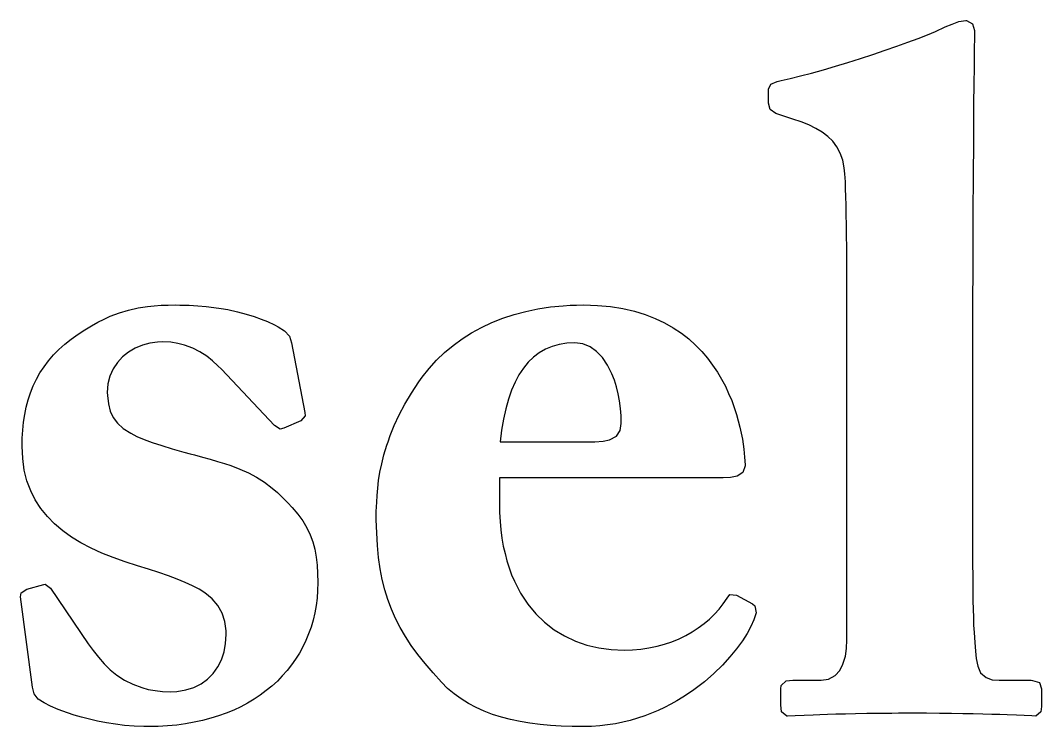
# Model space of a CAD drawing. Extents: x 9 to 342, y 7 to 196.
# Drawn here: x 101.972 to 106.511, y 17.903 to 21.045 of the extents above; entities that cross this region are included whole.
import ezdxf

# ---------------------------------------------------------------- set-up
doc = ezdxf.new("R2010")
doc.units = 0
doc.layers.add('BLACK', color=7, linetype='CONTINUOUS')

msp = doc.modelspace()

# ---------------------------------------------------------------- linework, layer by layer
at = {"layer": 'BLACK', "linetype": 'CONTINUOUS'}
for p, q in [((106.04, 20.9961), (106.082, 21.0157)), ((106.082, 21.0157), (106.113, 21.029)), ((106.113, 21.029), (106.143, 21.0398)), ((106.143, 21.0398), (106.175, 21.045)), ((106.175, 21.045), (106.177, 21.045)), ((106.177, 21.045), (106.204, 21.0298)), ((106.204, 21.0298), (106.213, 21.0005)), ((105.963, 20.9649), (106.004, 20.9811)), ((106.004, 20.9811), (106.04, 20.9961)), ((106.213, 21.0005), (106.213, 20.9696)), ((105.816, 20.9121), (105.868, 20.9302)), ((105.868, 20.9302), (105.917, 20.9479)), ((105.917, 20.9479), (105.963, 20.9649)), ((106.213, 20.9696), (106.212, 20.9192)), ((105.706, 20.8759), (105.761, 20.8939)), ((105.761, 20.8939), (105.816, 20.9121)), ((106.212, 20.9192), (106.211, 20.889)), ((106.211, 20.889), (106.211, 20.8557)), ((105.541, 20.8255), (105.595, 20.8414)), ((105.595, 20.8414), (105.65, 20.8583)), ((105.65, 20.8583), (105.706, 20.8759)), ((106.211, 20.8557), (106.211, 20.8195)), ((105.394, 20.7863), (105.439, 20.7977)), ((105.439, 20.7977), (105.489, 20.8108)), ((105.489, 20.8108), (105.541, 20.8255)), ((106.211, 20.8195), (106.21, 20.7807)), ((105.297, 20.7395), (105.307, 20.7617)), ((105.307, 20.7617), (105.335, 20.7732)), ((105.335, 20.7732), (105.353, 20.777)), ((105.353, 20.777), (105.394, 20.7863)), ((106.21, 20.7807), (106.21, 20.7395)), ((105.297, 20.6765), (105.297, 20.7395)), ((106.21, 20.7395), (106.209, 20.6962)), ((105.305, 20.6481), (105.297, 20.6765)), ((106.209, 20.6962), (106.209, 20.6508)), ((105.33, 20.6311), (105.305, 20.6481)), ((105.406, 20.6054), (105.33, 20.6311)), ((106.209, 20.6508), (106.209, 20.6037)), ((105.443, 20.5932), (105.406, 20.6054)), ((105.477, 20.5797), (105.443, 20.5932)), ((105.508, 20.5647), (105.477, 20.5797)), ((105.536, 20.5478), (105.508, 20.5647)), ((106.209, 20.6037), (106.208, 20.5551)), ((105.561, 20.5287), (105.536, 20.5478)), ((105.583, 20.5071), (105.561, 20.5287)), ((106.208, 20.5551), (106.208, 20.5053)), ((105.601, 20.4826), (105.583, 20.5071)), ((105.616, 20.4549), (105.601, 20.4826)), ((106.208, 20.5053), (106.208, 20.4543)), ((105.627, 20.4236), (105.616, 20.4549)), ((106.208, 20.4543), (106.207, 20.4025)), ((105.634, 20.3886), (105.627, 20.4236)), ((105.637, 20.3629), (105.634, 20.3886)), ((106.207, 20.4025), (106.207, 20.3501)), ((105.639, 20.3265), (105.637, 20.3629)), ((106.207, 20.3501), (106.207, 20.2973)), ((105.64, 20.2962), (105.639, 20.3265)), ((105.641, 20.2615), (105.64, 20.2962)), ((106.207, 20.2973), (106.206, 20.2443)), ((105.642, 20.2228), (105.641, 20.2615)), ((106.206, 20.2443), (106.206, 20.1914)), ((105.643, 20.1805), (105.642, 20.2228)), ((105.644, 20.135), (105.643, 20.1805)), ((106.206, 20.1914), (106.206, 20.1387)), ((105.644, 20.0867), (105.644, 20.135)), ((106.206, 20.1387), (106.205, 20.0866)), ((105.645, 20.036), (105.644, 20.0867)), ((106.205, 20.0866), (106.205, 20.0352)), ((105.645, 19.9833), (105.645, 20.036)), ((106.205, 20.0352), (106.205, 19.9847)), ((105.645, 19.9289), (105.645, 19.9833)), ((106.205, 19.9847), (106.205, 19.9354)), ((105.645, 19.8734), (105.645, 19.9289)), ((106.205, 19.9354), (106.205, 19.8874)), ((106.205, 19.8874), (106.204, 19.8411)), ((105.645, 19.8171), (105.645, 19.8734)), ((106.204, 19.8411), (106.204, 19.7967)), ((105.645, 19.7603), (105.645, 19.8171)), ((106.204, 19.7967), (106.204, 19.7543)), ((102.412, 19.7442), (102.453, 19.7565)), ((102.453, 19.7565), (102.495, 19.7657)), ((102.495, 19.7657), (102.537, 19.7723)), ((102.537, 19.7723), (102.566, 19.7753)), ((102.566, 19.7753), (102.597, 19.7774)), ((102.597, 19.7774), (102.628, 19.7785)), ((102.628, 19.7785), (102.66, 19.7789)), ((102.66, 19.7789), (102.681, 19.7787)), ((102.681, 19.7787), (102.722, 19.7776)), ((102.722, 19.7776), (102.76, 19.7754)), ((102.76, 19.7754), (102.797, 19.7723)), ((102.797, 19.7723), (102.831, 19.7683)), ((102.831, 19.7683), (102.864, 19.7635)), ((102.864, 19.7635), (102.894, 19.7581)), ((102.894, 19.7581), (102.937, 19.7488)), ((102.937, 19.7488), (102.976, 19.7386)), ((104.166, 19.7366), (104.218, 19.7504)), ((104.218, 19.7504), (104.272, 19.7616)), ((104.272, 19.7616), (104.328, 19.77)), ((104.328, 19.77), (104.385, 19.7757)), ((104.385, 19.7757), (104.415, 19.7775)), ((104.415, 19.7775), (104.444, 19.7785)), ((104.444, 19.7785), (104.475, 19.7789)), ((104.475, 19.7789), (104.537, 19.777)), ((104.537, 19.777), (104.595, 19.7716)), ((104.595, 19.7716), (104.65, 19.7629)), ((104.65, 19.7629), (104.701, 19.7511)), ((104.701, 19.7511), (104.749, 19.7364)), ((105.645, 19.7035), (105.645, 19.7603)), ((106.204, 19.7543), (106.204, 19.7142)), ((102.288, 19.6864), (102.316, 19.7022)), ((102.316, 19.7022), (102.344, 19.7163)), ((102.344, 19.7163), (102.371, 19.7287)), ((102.371, 19.7287), (102.412, 19.7442)), ((102.976, 19.7386), (103.011, 19.7277)), ((103.011, 19.7277), (103.042, 19.7164)), ((103.042, 19.7164), (103.07, 19.705)), ((103.07, 19.705), (103.101, 19.6902)), ((104.022, 19.6791), (104.068, 19.7009)), ((104.068, 19.7009), (104.116, 19.72)), ((104.116, 19.72), (104.166, 19.7366)), ((104.749, 19.7364), (104.794, 19.7191)), ((104.794, 19.7191), (104.835, 19.6993)), ((104.835, 19.6993), (104.874, 19.6773)), ((105.645, 19.6471), (105.645, 19.7035)), ((106.204, 19.7142), (106.204, 19.6766)), ((102.229, 19.649), (102.259, 19.6687)), ((102.259, 19.6687), (102.288, 19.6864)), ((103.101, 19.6902), (103.118, 19.6822)), ((103.118, 19.6822), (103.146, 19.6646)), ((103.146, 19.6646), (103.168, 19.6408)), ((103.935, 19.628), (103.977, 19.6548)), ((103.977, 19.6548), (104.022, 19.6791)), ((104.874, 19.6773), (104.91, 19.6533)), ((106.204, 19.6766), (106.204, 19.6417)), ((102.169, 19.6047), (102.198, 19.6272)), ((102.198, 19.6272), (102.229, 19.649)), ((102.547, 19.6087), (102.514, 19.5995)), ((102.582, 19.6138), (102.547, 19.6087)), ((102.605, 19.6148), (102.582, 19.6138)), ((102.64, 19.6131), (102.605, 19.6148)), ((102.672, 19.6082), (102.64, 19.6131)), ((103.168, 19.6408), (103.177, 19.6104)), ((103.177, 19.6104), (103.236, 19.3012)), ((103.895, 19.5988), (103.935, 19.628)), ((104.401, 19.6086), (104.367, 19.6033)), ((104.436, 19.6104), (104.401, 19.6086)), ((104.472, 19.6058), (104.436, 19.6104)), ((104.91, 19.6533), (104.943, 19.6276)), ((104.943, 19.6276), (104.973, 19.6004)), ((105.645, 19.6192), (105.645, 19.6471)), ((105.645, 18.2893), (105.645, 19.6192)), ((106.204, 19.6417), (106.204, 19.5811)), ((102.119, 19.5566), (102.143, 19.5811)), ((102.143, 19.5811), (102.169, 19.6047)), ((102.452, 19.5689), (102.426, 19.5478)), ((102.482, 19.5862), (102.452, 19.5689)), ((102.514, 19.5995), (102.482, 19.5862)), ((102.701, 19.6007), (102.672, 19.6082)), ((102.738, 19.587), (102.701, 19.6007)), ((102.77, 19.5701), (102.738, 19.587)), ((102.8, 19.5508), (102.77, 19.5701)), ((103.822, 19.533), (103.857, 19.5671)), ((103.857, 19.5671), (103.895, 19.5988)), ((104.278, 19.5662), (104.253, 19.5469)), ((104.306, 19.582), (104.278, 19.5662)), ((104.335, 19.5944), (104.306, 19.582)), ((104.367, 19.6033), (104.335, 19.5944)), ((104.504, 19.5928), (104.472, 19.6058)), ((104.533, 19.5721), (104.504, 19.5928)), ((104.559, 19.5447), (104.533, 19.5721)), ((104.973, 19.6004), (105.001, 19.5718)), ((105.001, 19.5718), (105.026, 19.5421)), ((106.204, 19.5811), (106.204, 18.7992)), ((102.077, 19.5043), (102.097, 19.5309)), ((102.097, 19.5309), (102.119, 19.5566)), ((102.403, 19.523), (102.384, 19.4946)), ((102.426, 19.5478), (102.403, 19.523)), ((102.826, 19.5301), (102.8, 19.5508)), ((102.85, 19.5088), (102.826, 19.5301)), ((103.789, 19.4965), (103.822, 19.533)), ((104.229, 19.5242), (104.208, 19.4981)), ((104.253, 19.5469), (104.229, 19.5242)), ((104.582, 19.5113), (104.559, 19.5447)), ((105.026, 19.5421), (105.049, 19.5116)), ((102.043, 19.4482), (102.059, 19.4767)), ((102.059, 19.4767), (102.077, 19.5043)), ((102.384, 19.4946), (102.37, 19.4627)), ((102.866, 19.4931), (102.85, 19.5088)), ((103.101, 19.2425), (102.866, 19.4931)), ((103.758, 19.4577), (103.789, 19.4965)), ((104.208, 19.4981), (104.188, 19.4686)), ((104.601, 19.4728), (104.582, 19.5113)), ((104.612, 19.4448), (104.601, 19.4728)), ((105.049, 19.5116), (105.07, 19.4804)), ((105.07, 19.4804), (105.089, 19.4488)), ((102.029, 19.4187), (102.043, 19.4482)), ((102.361, 19.4275), (102.358, 19.3891)), ((102.37, 19.4627), (102.361, 19.4275)), ((103.726, 19.412), (103.743, 19.4374)), ((103.743, 19.4374), (103.758, 19.4577)), ((104.171, 19.4357), (104.155, 19.3995)), ((104.188, 19.4686), (104.171, 19.4357)), ((104.621, 19.4151), (104.612, 19.4448)), ((105.089, 19.4488), (105.106, 19.417)), ((102.007, 19.3568), (102.017, 19.3882)), ((102.017, 19.3882), (102.029, 19.4187)), ((102.358, 19.3891), (102.359, 19.3756)), ((103.681, 19.3377), (103.71, 19.3869)), ((103.71, 19.3869), (103.726, 19.412)), ((104.155, 19.3995), (104.141, 19.36)), ((104.629, 19.3841), (104.621, 19.4151)), ((104.635, 19.3519), (104.629, 19.3841)), ((105.106, 19.417), (105.12, 19.3852)), ((105.12, 19.3852), (105.134, 19.3537)), ((101.998, 19.3246), (102.007, 19.3568)), ((102.359, 19.3756), (102.363, 19.3387)), ((102.363, 19.3387), (102.371, 19.3064)), ((103.656, 19.2897), (103.681, 19.3377)), ((104.141, 19.36), (104.129, 19.3172)), ((104.639, 19.3189), (104.635, 19.3519)), ((105.134, 19.3537), (105.145, 19.3227)), ((101.986, 19.2574), (101.991, 19.2914)), ((101.991, 19.2914), (101.998, 19.3246)), ((102.371, 19.3064), (102.384, 19.2779)), ((103.236, 19.3012), (103.237, 19.286)), ((104.129, 19.3172), (104.119, 19.2711)), ((104.642, 19.2853), (104.639, 19.3189)), ((105.145, 19.3227), (105.155, 19.2923)), ((105.155, 19.2923), (105.17, 19.2346)), ((101.982, 19.2225), (101.986, 19.2574)), ((102.384, 19.2779), (102.403, 19.2525)), ((102.403, 19.2525), (102.429, 19.2294)), ((103.219, 19.263), (103.143, 19.2301)), ((103.237, 19.286), (103.219, 19.263)), ((103.634, 19.2432), (103.656, 19.2897)), ((104.119, 19.2711), (104.111, 19.2218)), ((104.638, 19.2209), (104.642, 19.2513)), ((104.642, 19.2513), (104.642, 19.2853)), ((101.98, 19.1868), (101.982, 19.2225)), ((102.429, 19.2294), (102.463, 19.208)), ((102.463, 19.208), (102.49, 19.1943)), ((103.126, 19.226), (103.101, 19.2425)), ((103.143, 19.2301), (103.126, 19.226)), ((103.616, 19.1982), (103.634, 19.2432)), ((104.111, 19.2218), (104.105, 19.1693)), ((104.621, 19.1953), (104.638, 19.2209)), ((105.17, 19.2346), (105.181, 19.1823)), ((101.98, 19.1502), (101.98, 19.1868)), ((102.49, 19.1943), (102.522, 19.1808)), ((102.522, 19.1808), (102.558, 19.1672)), ((102.558, 19.1672), (102.6, 19.1535)), ((103.588, 19.1129), (103.6, 19.1547)), ((103.6, 19.1547), (103.606, 19.1693)), ((103.606, 19.1693), (103.616, 19.1982)), ((104.105, 19.1693), (104.508, 19.1693)), ((104.508, 19.1693), (104.525, 19.1695)), ((104.525, 19.1695), (104.562, 19.1724)), ((104.562, 19.1724), (104.591, 19.179)), ((104.591, 19.179), (104.621, 19.1953)), ((105.181, 19.1823), (105.188, 19.1373)), ((101.982, 19.0956), (101.98, 19.1502)), ((102.6, 19.1535), (102.646, 19.1392)), ((102.646, 19.1392), (102.699, 19.1243)), ((102.699, 19.1243), (102.727, 19.1165)), ((102.727, 19.1165), (102.746, 19.1115)), ((102.746, 19.1115), (102.782, 19.1018)), ((103.578, 19.0728), (103.588, 19.1129)), ((105.188, 19.1373), (105.191, 19.1013)), ((101.989, 19.0445), (101.982, 19.0956)), ((102.782, 19.1018), (102.816, 19.0924)), ((102.816, 19.0924), (102.848, 19.0831)), ((102.848, 19.0831), (102.879, 19.0738)), ((102.879, 19.0738), (102.907, 19.0642)), ((102.907, 19.0642), (102.948, 19.0488)), ((103.57, 19.0345), (103.578, 19.0728)), ((105.191, 19.1013), (105.193, 19.0681)), ((105.193, 19.0681), (105.193, 19.0631)), ((102.001, 18.9969), (101.989, 19.0445)), ((102.948, 19.0488), (102.986, 19.0317)), ((102.986, 19.0317), (103.022, 19.0124)), ((103.564, 18.9982), (103.57, 19.0345)), ((105.183, 19.0329), (105.158, 19.0168)), ((105.193, 19.0631), (105.183, 19.0329)), ((102.018, 18.9525), (102.001, 18.9969)), ((103.022, 19.0124), (103.057, 18.99)), ((103.057, 18.99), (103.091, 18.9641)), ((103.56, 18.9638), (103.564, 18.9982)), ((105.062, 19.0095), (104.101, 19.0095)), ((104.101, 19.0095), (104.101, 18.8952)), ((105.095, 19.0098), (105.062, 19.0095)), ((105.128, 19.0115), (105.095, 19.0098)), ((105.158, 19.0168), (105.128, 19.0115)), ((102.038, 18.9113), (102.018, 18.9525)), ((103.091, 18.9641), (103.114, 18.9445)), ((103.114, 18.9445), (103.137, 18.9228)), ((103.556, 18.9012), (103.557, 18.9314)), ((103.557, 18.9314), (103.56, 18.9638)), ((102.063, 18.873), (102.038, 18.9113)), ((103.137, 18.9228), (103.16, 18.8989)), ((103.16, 18.8989), (103.18, 18.8786)), ((103.554, 18.86), (103.556, 18.9012)), ((104.101, 18.8952), (104.102, 18.8549)), ((102.092, 18.8375), (102.063, 18.873)), ((102.124, 18.8046), (102.092, 18.8375)), ((103.18, 18.8786), (103.205, 18.8484)), ((103.205, 18.8484), (103.227, 18.8182)), ((103.554, 18.8241), (103.554, 18.86)), ((104.102, 18.8549), (104.104, 18.8158)), ((102.16, 18.7743), (102.124, 18.8046)), ((103.227, 18.8182), (103.245, 18.7877)), ((103.555, 18.7938), (103.554, 18.8241)), ((103.556, 18.7645), (103.555, 18.7938)), ((104.104, 18.8158), (104.107, 18.7781)), ((106.204, 18.7992), (106.204, 18.7667)), ((102.199, 18.7463), (102.16, 18.7743)), ((102.241, 18.7205), (102.199, 18.7463)), ((103.245, 18.7877), (103.26, 18.7566)), ((103.26, 18.7566), (103.272, 18.7247)), ((103.559, 18.7083), (103.556, 18.7645)), ((104.107, 18.7781), (104.112, 18.7416)), ((106.204, 18.7667), (106.204, 18.7322)), ((102.286, 18.6967), (102.241, 18.7205)), ((103.272, 18.7247), (103.281, 18.6918)), ((103.564, 18.6552), (103.559, 18.7083)), ((104.112, 18.7416), (104.118, 18.7065)), ((104.118, 18.7065), (104.126, 18.6726)), ((106.204, 18.7322), (106.204, 18.6959)), ((102.334, 18.6748), (102.286, 18.6967)), ((102.384, 18.6547), (102.334, 18.6748)), ((103.281, 18.6918), (103.287, 18.6574)), ((103.287, 18.6574), (103.291, 18.6214)), ((104.126, 18.6726), (104.134, 18.64)), ((106.204, 18.6959), (106.204, 18.6583)), ((106.204, 18.6583), (106.204, 18.6197)), ((102.437, 18.6361), (102.384, 18.6547)), ((102.492, 18.619), (102.437, 18.6361)), ((102.541, 18.6036), (102.492, 18.619)), ((103.291, 18.6214), (103.293, 18.5836)), ((103.571, 18.605), (103.564, 18.6552)), ((104.134, 18.64), (104.144, 18.6088)), ((106.204, 18.6197), (106.205, 18.5805)), ((102.587, 18.5887), (102.541, 18.6036)), ((102.63, 18.5741), (102.587, 18.5887)), ((102.669, 18.5595), (102.63, 18.5741)), ((103.293, 18.5836), (103.294, 18.5435)), ((103.58, 18.5573), (103.571, 18.605)), ((104.144, 18.6088), (104.155, 18.5788)), ((104.155, 18.5788), (104.168, 18.5501)), ((106.205, 18.5805), (106.205, 18.5411)), ((102.001, 18.5142), (102.076, 18.5355)), ((102.076, 18.5355), (102.082, 18.5366)), ((102.082, 18.5366), (102.106, 18.5186)), ((102.705, 18.5448), (102.669, 18.5595)), ((102.737, 18.5296), (102.705, 18.5448)), ((102.766, 18.514), (102.737, 18.5296)), ((103.294, 18.5435), (103.293, 18.5089)), ((103.592, 18.5117), (103.58, 18.5573)), ((104.168, 18.5501), (104.181, 18.5227)), ((104.181, 18.5227), (104.195, 18.4966)), ((106.205, 18.5411), (106.205, 18.5019)), ((101.972, 18.4805), (101.976, 18.4981)), ((102.026, 18.079), (101.972, 18.4805)), ((101.976, 18.4981), (102.001, 18.5142)), ((102.106, 18.5186), (102.273, 18.2717)), ((102.792, 18.4975), (102.766, 18.514)), ((102.825, 18.471), (102.792, 18.4975)), ((103.291, 18.475), (103.287, 18.4417)), ((103.293, 18.5089), (103.291, 18.475)), ((103.605, 18.4679), (103.592, 18.5117)), ((104.195, 18.4966), (104.227, 18.4483)), ((105.096, 18.4498), (105.113, 18.4746)), ((105.113, 18.4746), (105.126, 18.4912)), ((105.126, 18.4912), (105.155, 18.4871)), ((105.155, 18.4871), (105.226, 18.449)), ((106.205, 18.5019), (106.206, 18.4632)), ((102.85, 18.4415), (102.825, 18.471)), ((102.869, 18.4084), (102.85, 18.4415)), ((103.287, 18.4417), (103.281, 18.4091)), ((103.621, 18.4256), (103.605, 18.4679)), ((104.227, 18.4483), (104.263, 18.4051)), ((105.078, 18.426), (105.096, 18.4498)), ((105.226, 18.449), (105.237, 18.4399)), ((105.237, 18.4399), (105.242, 18.4093)), ((106.206, 18.4632), (106.207, 18.4255)), ((102.881, 18.3711), (102.869, 18.4084)), ((103.281, 18.4091), (103.273, 18.3773)), ((103.639, 18.3845), (103.621, 18.4256)), ((103.66, 18.3441), (103.639, 18.3845)), ((104.263, 18.4051), (104.302, 18.367)), ((105.035, 18.3816), (105.057, 18.4032)), ((105.057, 18.4032), (105.078, 18.426)), ((105.242, 18.4093), (105.232, 18.378)), ((106.207, 18.4255), (106.208, 18.389)), ((106.208, 18.389), (106.209, 18.3541)), ((102.886, 18.3288), (102.881, 18.3711)), ((103.264, 18.3462), (103.253, 18.3159)), ((103.273, 18.3773), (103.264, 18.3462)), ((103.683, 18.3043), (103.66, 18.3441)), ((104.302, 18.367), (104.345, 18.3341)), ((104.958, 18.3245), (104.985, 18.3421)), ((104.985, 18.3421), (105.011, 18.3612)), ((105.011, 18.3612), (105.035, 18.3816)), ((105.218, 18.3479), (105.202, 18.3173)), ((105.232, 18.378), (105.218, 18.3479)), ((106.209, 18.3541), (106.211, 18.3213)), ((102.884, 18.2733), (102.887, 18.3134)), ((102.887, 18.3134), (102.886, 18.3288)), ((103.253, 18.3159), (103.241, 18.2864)), ((103.709, 18.2645), (103.683, 18.3043)), ((104.345, 18.3341), (104.391, 18.3062)), ((104.391, 18.3062), (104.439, 18.2835)), ((104.868, 18.2808), (104.9, 18.2937)), ((104.9, 18.2937), (104.93, 18.3083)), ((104.93, 18.3083), (104.958, 18.3245)), ((105.202, 18.3173), (105.181, 18.2842)), ((106.211, 18.3213), (106.214, 18.2767)), ((102.273, 18.2717), (102.295, 18.2412)), ((102.877, 18.2355), (102.884, 18.2733)), ((103.227, 18.2578), (103.212, 18.23)), ((103.241, 18.2864), (103.227, 18.2578)), ((103.739, 18.2246), (103.709, 18.2645)), ((104.439, 18.2835), (104.49, 18.2658)), ((104.49, 18.2658), (104.543, 18.2532)), ((104.543, 18.2532), (104.598, 18.2456)), ((104.693, 18.2442), (104.73, 18.2475)), ((104.73, 18.2475), (104.766, 18.2529)), ((104.766, 18.2529), (104.802, 18.2603)), ((104.802, 18.2603), (104.835, 18.2696)), ((104.835, 18.2696), (104.868, 18.2808)), ((105.155, 18.2491), (105.126, 18.2128)), ((105.181, 18.2842), (105.155, 18.2491)), ((105.639, 18.2166), (105.644, 18.2499)), ((105.644, 18.2499), (105.645, 18.2893)), ((106.214, 18.2767), (106.217, 18.2387)), ((102.295, 18.2412), (102.319, 18.2114)), ((102.319, 18.2114), (102.344, 18.183)), ((102.866, 18.2004), (102.877, 18.2355)), ((103.195, 18.2032), (103.177, 18.1773)), ((103.212, 18.23), (103.195, 18.2032)), ((103.771, 18.1841), (103.739, 18.2246)), ((104.598, 18.2456), (104.655, 18.2431)), ((104.655, 18.2431), (104.693, 18.2442)), ((105.126, 18.2128), (105.092, 18.1759)), ((105.628, 18.1806), (105.639, 18.2166)), ((106.217, 18.2387), (106.22, 18.2065)), ((106.22, 18.2065), (106.227, 18.1717)), ((102.344, 18.183), (102.371, 18.1562)), ((102.371, 18.1562), (102.401, 18.1317)), ((102.829, 18.1397), (102.849, 18.1684)), ((102.849, 18.1684), (102.866, 18.2004)), ((103.177, 18.1773), (103.157, 18.1524)), ((103.806, 18.1428), (103.771, 18.1841)), ((105.092, 18.1759), (105.054, 18.1389)), ((105.614, 18.1533), (105.628, 18.1806)), ((106.227, 18.1717), (106.24, 18.1429)), ((102.401, 18.1317), (102.434, 18.1099)), ((102.776, 18.094), (102.804, 18.1148)), ((102.804, 18.1148), (102.829, 18.1397)), ((103.136, 18.1285), (103.114, 18.1056)), ((103.157, 18.1524), (103.136, 18.1285)), ((103.844, 18.1002), (103.806, 18.1428)), ((105.054, 18.1389), (105.012, 18.1025)), ((105.532, 18.109), (105.564, 18.1142)), ((105.564, 18.1142), (105.593, 18.1297)), ((105.593, 18.1297), (105.614, 18.1533)), ((106.24, 18.1429), (106.264, 18.1219)), ((106.264, 18.1219), (106.292, 18.1117)), ((106.292, 18.1117), (106.322, 18.109)), ((102.033, 18.0489), (102.026, 18.079)), ((102.434, 18.1099), (102.471, 18.0913)), ((102.471, 18.0913), (102.511, 18.0764)), ((102.511, 18.0764), (102.54, 18.0688)), ((102.54, 18.0688), (102.571, 18.0631)), ((102.667, 18.0597), (102.707, 18.0661)), ((102.707, 18.0661), (102.743, 18.0777)), ((102.743, 18.0777), (102.776, 18.094)), ((103.09, 18.0837), (103.065, 18.063)), ((103.114, 18.1056), (103.09, 18.0837)), ((103.871, 18.0731), (103.844, 18.1002)), ((103.9, 18.0484), (103.871, 18.0731)), ((104.966, 18.0672), (104.942, 18.0503)), ((105.012, 18.1025), (104.966, 18.0672)), ((105.352, 18.0716), (105.353, 18.086)), ((105.352, 17.9998), (105.352, 18.0716)), ((105.353, 18.086), (105.375, 18.1068)), ((105.375, 18.1068), (105.406, 18.109)), ((105.406, 18.109), (105.532, 18.109)), ((106.322, 18.109), (106.465, 18.109)), ((106.465, 18.109), (106.471, 18.1089)), ((106.471, 18.1089), (106.502, 18.0997)), ((106.502, 18.0997), (106.511, 18.0716)), ((106.511, 18.0716), (106.511, 17.9918)), ((102.051, 18.0247), (102.033, 18.0489)), ((102.077, 18.0086), (102.051, 18.0247)), ((102.571, 18.0631), (102.604, 18.0596)), ((102.604, 18.0596), (102.639, 18.0584)), ((102.639, 18.0584), (102.667, 18.0597)), ((103.011, 18.0249), (102.982, 18.0076)), ((103.038, 18.0434), (103.011, 18.0249)), ((103.065, 18.063), (103.038, 18.0434)), ((103.931, 18.026), (103.9, 18.0484)), ((103.964, 18.0057), (103.931, 18.026)), ((104.916, 18.0338), (104.89, 18.018)), ((104.942, 18.0503), (104.916, 18.0338)), ((102.105, 17.9946), (102.077, 18.0086)), ((102.14, 17.9796), (102.105, 17.9946)), ((102.181, 17.9645), (102.14, 17.9796)), ((102.92, 17.9767), (102.887, 17.9631)), ((102.951, 17.9915), (102.92, 17.9767)), ((102.982, 18.0076), (102.951, 17.9915)), ((103.998, 17.9876), (103.964, 18.0057)), ((104.034, 17.9715), (103.998, 17.9876)), ((104.807, 17.975), (104.777, 17.9624)), ((104.835, 17.9885), (104.807, 17.975)), ((104.863, 18.0029), (104.835, 17.9885)), ((104.89, 18.018), (104.863, 18.0029)), ((105.355, 17.9692), (105.352, 17.9998)), ((106.511, 17.9918), (106.508, 17.969)), ((102.211, 17.9545), (102.181, 17.9645)), ((102.244, 17.9449), (102.211, 17.9545)), ((102.279, 17.9358), (102.244, 17.9449)), ((102.315, 17.9275), (102.279, 17.9358)), ((102.782, 17.9303), (102.745, 17.9221)), ((102.818, 17.9399), (102.782, 17.9303)), ((102.853, 17.9508), (102.818, 17.9399)), ((102.887, 17.9631), (102.853, 17.9508)), ((104.071, 17.9574), (104.034, 17.9715)), ((104.111, 17.9451), (104.071, 17.9574)), ((104.151, 17.9345), (104.111, 17.9451)), ((104.194, 17.9257), (104.151, 17.9345)), ((104.683, 17.9308), (104.65, 17.9227)), ((104.715, 17.9402), (104.683, 17.9308)), ((104.747, 17.9508), (104.715, 17.9402)), ((104.777, 17.9624), (104.747, 17.9508)), ((105.379, 17.95), (105.355, 17.9692)), ((105.381, 17.95), (105.379, 17.95)), ((105.416, 17.9511), (105.381, 17.95)), ((105.456, 17.9529), (105.416, 17.9511)), ((105.495, 17.9545), (105.456, 17.9529)), ((105.525, 17.9556), (105.495, 17.9545)), ((105.559, 17.9568), (105.525, 17.9556)), ((105.597, 17.958), (105.559, 17.9568)), ((105.639, 17.9591), (105.597, 17.958)), ((105.684, 17.9601), (105.639, 17.9591)), ((105.734, 17.9609), (105.684, 17.9601)), ((105.787, 17.9616), (105.734, 17.9609)), ((105.845, 17.9621), (105.787, 17.9616)), ((105.875, 17.9623), (105.845, 17.9621)), ((105.907, 17.9624), (105.875, 17.9623)), ((105.939, 17.9625), (105.907, 17.9624)), ((105.97, 17.9624), (105.939, 17.9625)), ((106, 17.9623), (105.97, 17.9624)), ((106.057, 17.9619), (106, 17.9623)), ((106.11, 17.9613), (106.057, 17.9619)), ((106.161, 17.9605), (106.11, 17.9613)), ((106.207, 17.9596), (106.161, 17.9605)), ((106.25, 17.9585), (106.207, 17.9596)), ((106.29, 17.9574), (106.25, 17.9585)), ((106.326, 17.9562), (106.29, 17.9574)), ((106.358, 17.9551), (106.326, 17.9562)), ((106.4, 17.9534), (106.358, 17.9551)), ((106.434, 17.9519), (106.4, 17.9534)), ((106.467, 17.9505), (106.434, 17.9519)), ((106.485, 17.95), (106.467, 17.9505)), ((106.508, 17.969), (106.485, 17.95)), ((102.354, 17.9201), (102.315, 17.9275)), ((102.394, 17.9137), (102.354, 17.9201)), ((102.435, 17.9087), (102.394, 17.9137)), ((102.477, 17.9052), (102.435, 17.9087)), ((102.52, 17.9033), (102.477, 17.9052)), ((102.542, 17.9031), (102.52, 17.9033)), ((102.585, 17.9039), (102.542, 17.9031)), ((102.626, 17.9062), (102.585, 17.9039)), ((102.667, 17.91), (102.626, 17.9062)), ((102.706, 17.9154), (102.667, 17.91)), ((102.745, 17.9221), (102.706, 17.9154)), ((104.237, 17.9184), (104.194, 17.9257)), ((104.282, 17.9127), (104.237, 17.9184)), ((104.328, 17.9084), (104.282, 17.9127)), ((104.376, 17.9054), (104.328, 17.9084)), ((104.425, 17.9037), (104.376, 17.9054)), ((104.475, 17.9031), (104.425, 17.9037)), ((104.511, 17.9039), (104.475, 17.9031)), ((104.547, 17.9064), (104.511, 17.9039)), ((104.582, 17.9104), (104.547, 17.9064)), ((104.617, 17.9158), (104.582, 17.9104)), ((104.65, 17.9227), (104.617, 17.9158))]:
    msp.add_line(p, q, dxfattribs=at)

doc.saveas('drawing.dxf')
